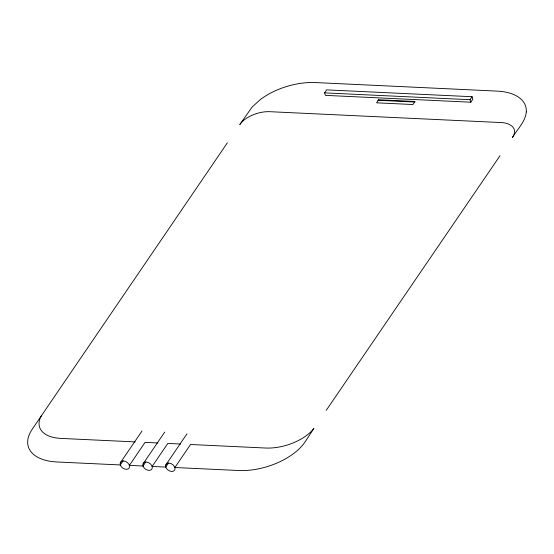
<?xml version="1.0" encoding="UTF-8"?>
<svg xmlns="http://www.w3.org/2000/svg" width="554" height="554" viewBox="0 0 554 554"><rect width="100%" height="100%" fill="white"/><g stroke="black" fill="none" stroke-linecap="round" stroke-linejoin="round"><path stroke-width="0.83" d="M41.363 415.846L40.684 417.01A38.524 20.699 -17.3 0 0 60.801 438.401L135.141 441.898M227.382 142.787L32.201 429.281A51.647 27.748 -17.3 0 0 56.847 461.967L120.315 464.951A5.166 3.608 34.3 0 0 128.251 468.871A5.166 3.608 34.3 0 0 126.007 461.669A5.166 3.608 34.3 0 0 120.315 464.951L123.161 460.769M324.589 92.871L326.625 89.88L472.084 96.715L472.86 99.214L470.824 102.199L325.364 95.364L324.589 92.871L470.048 99.706L472.084 96.715M120.273 462.902L141.997 431.005M143.001 463.968L164.725 432.078M145.889 461.835L143.043 466.018L129.401 465.381L145.079 442.362L157.869 442.965M165.729 465.035L186.975 433.851M168.617 462.902L165.771 467.084L152.128 466.447L167.814 443.429L180.597 444.031M326.202 410.389L500.054 155.667M377.786 100.288L414.794 102.026M470.048 99.706L470.824 102.199M526.3 111.936C525.317 121.949 517.311 129.214 512.471 137.475A23.566 12.659 -17.3 0 0 511.889 126.035L508.44 123.999A23.566 12.659 -17.3 0 0 501.225 122.566L269.867 111.693A23.448 12.597 -17.3 0 0 239.778 124.595L252.16 107.005L260.484 99.443A51.647 27.748 -17.3 0 1 315.323 82.56L497.153 91.105A51.647 27.748 -17.3 0 1 526.3 111.936M313.786 428.581L304.942 442.099A51.647 27.748 -17.3 0 1 238.677 470.512L174.856 467.514L190.541 444.502L265.629 448.027A38.635 20.754 -17.3 0 0 294.236 442.466L298.696 440.354A38.635 20.754 -17.3 0 0 312.878 429.745L313.786 428.581M378.666 99.762L376.581 102.815L412.952 104.526L415.029 101.472L378.666 99.762M165.771 467.084A5.166 3.608 34.3 0 0 173.707 471.011A5.166 3.608 34.3 0 0 171.463 463.809A5.166 3.608 34.3 0 0 165.771 467.084M143.043 466.018A5.166 3.608 34.3 0 0 150.979 469.937A5.166 3.608 34.3 0 0 148.735 462.735A5.166 3.608 34.3 0 0 143.043 466.018"/></g></svg>
